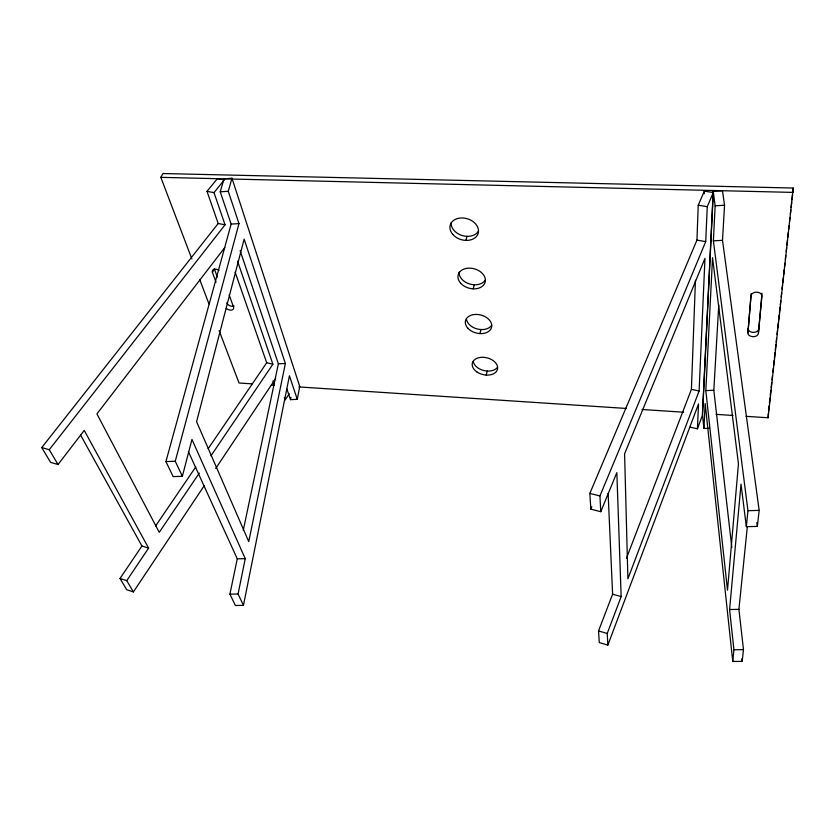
<?xml version="1.0" encoding="UTF-8"?>
<svg xmlns="http://www.w3.org/2000/svg" width="835" height="835" viewBox="0 0 835 835"><rect width="100%" height="100%" fill="white"/><g stroke="black" fill="none" stroke-linecap="round" stroke-linejoin="round"><path stroke-width="1.25" d="M745.999 416.321L768.096 417.771L793.25 188.032L162.94 173.534L160.831 177.344L191.841 258.871M626.448 558.229L691.411 389.35L695.451 280.257M696.943 240.136L698.237 205.233L704.343 191.142L713.288 192.52L707.266 206.662L705.721 241.618L599.937 495.948L600.772 511.698L590.836 509.152L589.844 493.412L696.943 240.136L705.721 241.618M768.096 417.771L768.263 413.502M704.229 193.741L704.343 191.142M690.013 427.134L697.434 428.804L698.53 403.942L607.849 645.1L599.279 642.564L598.538 630.926L612.608 594.196L608.13 493.495M699.104 390.989L704.97 258.38L624.59 453.791L627.899 578.78L699.104 390.989L691.411 389.35M747.346 526.561L738.912 609.383L743.484 649.672L742.169 661.383L732.754 661.466L733.934 649.766L729.592 609.519L741.01 484.175L746.344 526.676L757.366 526.405L759.161 510.394L722.505 240.334L724.54 205.233L722.484 190.724L713.226 191.298L702.433 414.243L703.915 428.48L709.061 428.303M713.226 193.824L702.485 415.162L697.434 428.804M750.999 295.298L747.93 332.841A5.25 3.601 0.9 0 0 752.846 336.682A5.25 3.601 0.9 0 0 758.399 333.363L761.99 293.2M703.915 428.48L705.168 403.566L732.754 661.466M705.826 390.592L712.537 257.66L738.453 463.822L727.494 590.188L705.826 390.592L713.821 390.279L718.768 304.984M746.344 526.676L747.962 510.686L713.382 240.856L715.157 205.807L713.226 191.298M747.93 332.841L751.197 293.617M758.399 333.363L761.906 296.258A5.428 3.841 -0.2 0 0 756.834 292.177A5.428 3.841 -0.2 0 0 751.072 295.788M768.544 410.914L769.118 405.726M769.411 403.138L769.985 397.951M770.267 395.362L770.841 390.185M771.133 387.586L771.707 382.409M771.999 379.81L772.427 375.927M772.855 372.034L773.283 368.151M773.575 365.563L774.149 360.376M774.431 357.787L775.016 352.6M775.297 350.011L775.872 344.824M776.164 342.235L776.592 338.352M777.02 334.459L777.448 330.577M777.74 327.978L778.314 322.801M778.606 320.212L779.18 315.025M779.462 312.436L780.036 307.249M780.328 304.66L780.756 300.767M781.184 296.884L781.612 292.991M782.051 289.108L782.478 285.226M782.771 282.627L783.345 277.45M783.627 274.851L784.201 269.674M784.493 267.075L784.921 263.192M785.349 259.309L785.777 255.416M786.215 251.533L786.643 247.64M786.935 245.052L787.509 239.864M787.791 237.276L788.365 232.088M788.658 229.5L789.085 225.617M789.513 221.724L789.952 217.841M790.38 213.948L790.808 210.065M791.1 207.477L791.674 202.289M791.956 199.701L792.53 194.513M792.822 191.925L793.25 188.032M286.896 389.026L290.486 399.641L297.27 399.36L299.734 386.469L231.984 178.252L224.03 178.794L220.231 191.82L231.138 224.093L165.915 461.578L173.169 476.608L182.364 476.305L191.966 439.44L245.25 558.646L238.069 594.009L243.444 605.375L235.387 605.5L229.907 594.155L237.265 558.824L188.366 451.558M290.486 399.641L290.945 397.303M243.444 605.375L289.432 375.75L297.27 399.36M285.372 363.486L248.746 541.612L196.59 421.706L244.133 239.144L285.372 363.486L278.368 363.799L240.125 250.677M243.256 530.361L278.368 363.799M486.231 375.072L487.212 371.064M479.958 333.593L480.991 329.554M182.364 476.305L175.246 461.254L238.977 223.603L228.268 191.288L231.984 178.252M473.195 288.847L474.28 284.787M465.867 240.417L467.026 236.347M607.849 645.1L607.233 633.473L621.156 596.597L616.846 472.631L600.772 511.698M590.836 509.152L591.827 506.793M216.035 282.24L212.455 272.502L213.812 269.632M289.181 393.796L285.163 399.975L284.349 397.627M80.651 435.181L141.94 546.017L120.01 578.478L126.732 589.74L133.402 591.921L204.157 485.803M215.712 468.477L275.633 378.599M133.402 591.921L126.743 580.669L148.599 548.094L84.241 430.411L58.022 464.521L50.591 462.36L41.75 447.581L218.196 223.498L207.007 191.361L217.34 178.69L224.302 179.901L214.01 192.624L225.053 224.813L49.265 449.721L41.75 447.581M199.315 473.048L159.255 532.323L96.923 413.909L224.803 247.536M210.973 455.806L272.888 364.206L237.526 261.157M155.55 526.008L195.766 466.932M208.197 448.677L266.699 362.755L235.115 272.064M220.231 191.82L228.268 191.288M231.138 224.093L238.977 223.603M715.157 205.807L724.54 205.233M713.382 240.856L722.505 240.334M165.915 461.578L175.246 461.254M747.962 510.686L759.161 510.394M237.265 558.824L245.25 558.646M229.907 594.155L238.069 594.009M729.592 609.519L738.912 609.383M733.934 649.766L743.484 649.672M160.831 177.344L793.135 192.405M252.045 383.86L239.04 383.004L219.146 330.67M271.542 385.144L274.141 385.311M298.836 386.929L626.407 408.461M642 409.484L683.604 412.219M716.096 414.358L732.994 415.465M698.237 205.233L707.266 206.662M207.007 191.361L214.01 192.624M218.196 223.498L225.053 224.813M266.699 362.755L272.888 364.206M589.844 493.412L599.937 495.948M612.608 594.196L621.156 596.597M598.538 630.926L607.233 633.473M141.94 546.017L148.599 548.094M120.01 578.478L126.743 580.669M49.265 449.721L58.022 464.521M199.711 279.568L208.959 303.898M214.271 268.672L217.382 277.199M229.134 294.839L233.529 307.04A4.676 2.975 24.4 0 1 231.525 310.077A4.676 2.975 24.4 0 1 226.17 308.292M273.003 380.854L274.235 384.382M756.844 522.533L757.366 526.405M713.821 390.279L731.825 547.509M741.877 658.805L742.169 661.383M758.618 329.053A5.229 3.601 0.8 0 1 753.076 332.372A5.229 3.601 0.8 0 1 748.17 328.531M234.124 305.986A4.666 2.975 24.4 0 1 226.713 302.802M212.455 272.502A4.843 3.131 25.8 0 1 213.979 269.361A4.843 3.131 25.8 0 1 219.041 270.331M497.483 367.317A12.922 8.632 13.6 0 1 483.914 370.563A12.922 8.632 13.6 0 1 473.268 361.503M491.617 325.399A13.412 9.3 14.4 0 1 477.578 329.063A13.412 9.3 14.4 0 1 466.483 319.398M478.434 231.212A14.519 10.897 16.6 0 1 462.12 235.512A14.519 10.897 16.6 0 1 451.14 222.82M485.292 280.174A13.944 10.051 15.3 0 1 469.573 283.963A13.944 10.051 15.3 0 1 459.083 272.158M476.816 371.888A12.953 8.621 13.7 0 0 497.503 369.289A12.953 8.621 13.7 0 0 480.438 357.401A12.953 8.621 13.7 0 0 476.816 371.888M467.809 328.155A13.454 9.289 14.4 0 0 490.615 329.46A13.454 9.289 14.4 0 0 477.213 314.451A13.454 9.289 14.4 0 0 467.809 328.155M452.685 234.311A14.571 10.897 16.6 0 0 477.307 235.293A14.571 10.897 16.6 0 0 462.642 217.966A14.571 10.897 16.6 0 0 452.685 234.311M460.544 283.086A13.986 10.051 15.3 0 0 484.227 284.244A13.986 10.051 15.3 0 0 470.22 268.15A13.986 10.051 15.3 0 0 460.544 283.086"/></g></svg>
